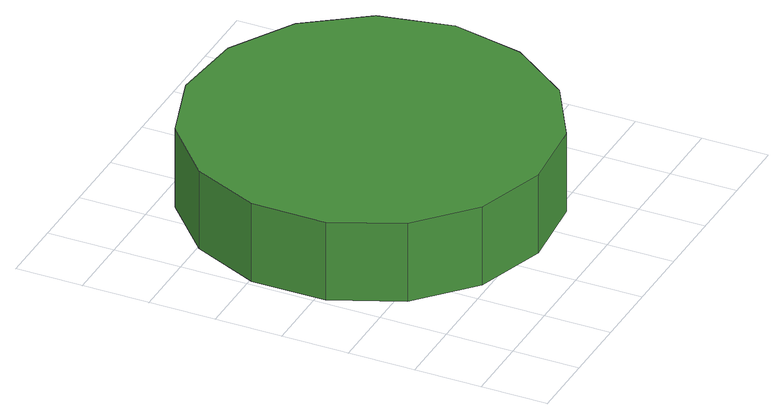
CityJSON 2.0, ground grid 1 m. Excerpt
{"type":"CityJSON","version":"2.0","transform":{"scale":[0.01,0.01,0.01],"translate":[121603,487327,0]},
"CityObjects":{
"tree1":{"type":"SolitaryVegetationObject","attributes":{"function":"something"},"geometry":[{"type":"MultiSurface","lod":"1","boundaries":[[[0,1,2,3,4,5,6,7,8,9,10,11,12,13,14]],[[15,16,17,18,19,20,21,22,23,24,25,26,27,28,29]],[[0,29,28,1]],[[1,28,27,2]],[[2,27,26,3]],[[3,26,25,4]],[[4,25,24,5]],[[5,24,23,6]],[[6,23,22,7]],[[7,22,21,8]],[[8,21,20,9]],[[9,20,19,10]],[[10,19,18,11]],[[11,18,17,12]],[[12,17,16,13]],[[13,16,15,14]],[[14,15,29,0]]]}]}
},
"vertices":[
[537,341,142],[514,450,142],[449,540,142],[353,596,142],[242,607,142],[136,573,142],[54,498,142],[9,397,142],[9,286,142],[54,184,142],[136,110,142],[242,76,142],[353,87,142],[449,143,142],[514,233,142],[514,233,17],[449,143,17],[353,87,17],[242,76,17],[136,110,17],[54,184,17],[9,286,17],[9,397,17],[54,498,17],[136,573,17],[242,607,17],[353,596,17],[449,540,17],[514,450,17],[537,341,17]
]}
